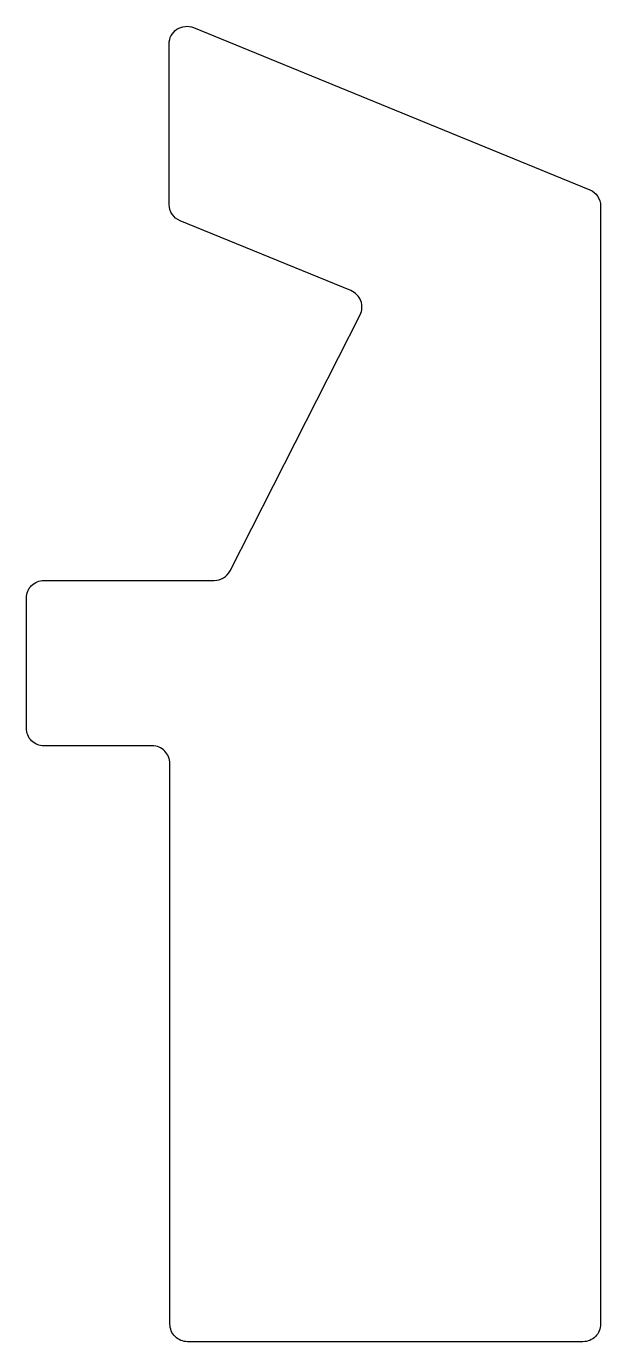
# Model space of a CAD drawing. Header units: millimetres. Extents: x -65 to 195, y 0 to 596.
import ezdxf

# ---------------------------------------------------------------- set-up
doc = ezdxf.new("R2010")
doc.units = ezdxf.units.MM
doc.layers.get('0').update_dxf_attribs({"linetype": 'CONTINUOUS'})

msp = doc.modelspace()

# ---------------------------------------------------------------- linework, layer by layer
msp.add_lwpolyline([(195, 8, -0.414214), (187, 0), (8, 0, -0.414214), (0, 8), (0, 262, 0.414214), (-8, 270), (-57, 270, -0.414214), (-65, 278), (-65, 337, -0.414214), (-57, 345), (20.09, 345, 0.282396), (27.22, 349.38), (86.07, 465.26, 0.438198), (81.97, 476.29), (4.62, 507.97, -0.304442), (-0.35, 515.37), (-0.35, 588.08, -0.533223), (10.68, 595.48), (190.03, 522.03, -0.304442), (195, 514.63)], format="xyb", close=True)

doc.saveas('drawing.dxf')
